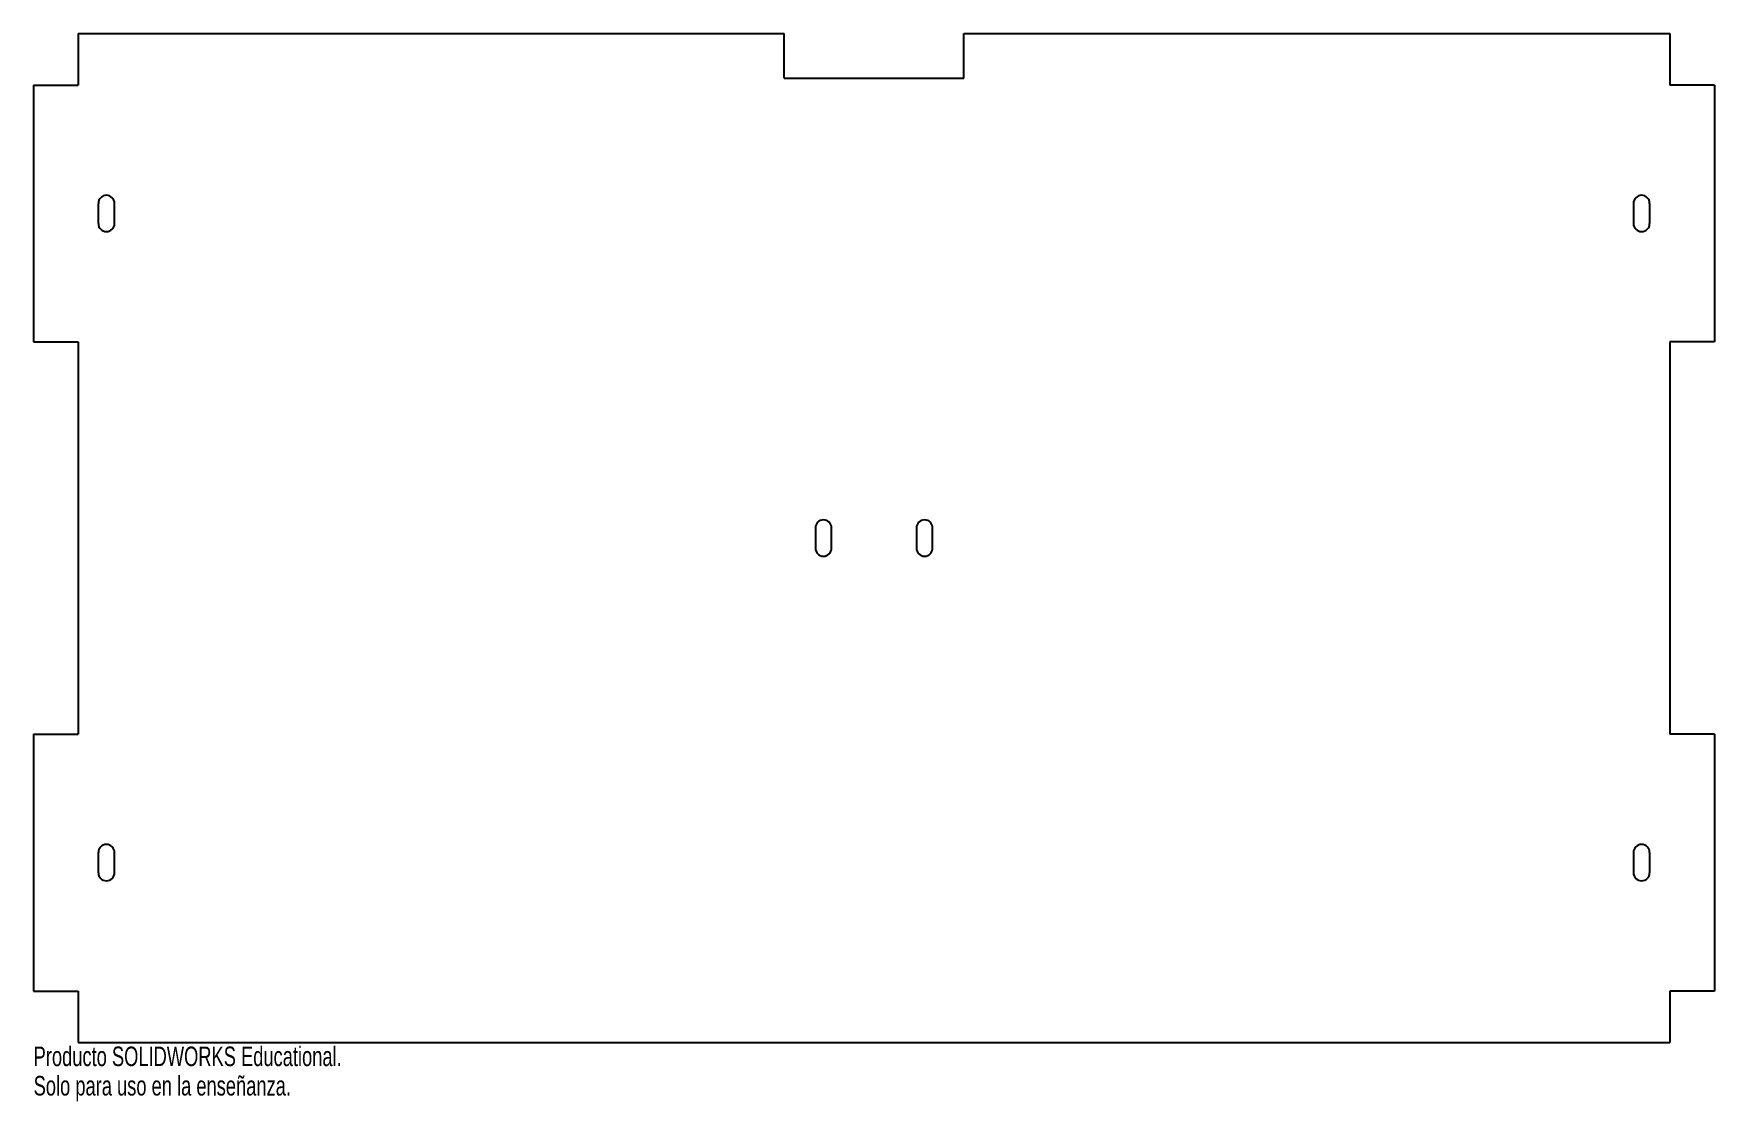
# Model space of a CAD drawing. Header units: inches. Extents: x -15.9 to 0.4, y -0.1 to 10.2.
import ezdxf

# ---------------------------------------------------------------- set-up
doc = ezdxf.new("R2010")
doc.units = ezdxf.units.IN
doc.header["$MEASUREMENT"] = 0
doc.styles.add('SLDTEXTSTYLE0', font='TXT', dxfattribs={"width": 0.7})

msp = doc.modelspace()

# ---------------------------------------------------------------- linework, layer by layer
at = {"color": 7, "linetype": 'Continuous', "lineweight": 25}
for p, q in [((-15.5, 10.25), (-8.625, 10.25)), ((-15.5, 10.25), (-15.5, 9.75)), ((-8.625, 9.817), (-8.625, 10.25)), ((-6.875, 10.25), (0, 10.25)), ((-6.875, 9.817), (-6.875, 10.25)), ((0, 10.25), (0, 9.75)), ((-15.933, 9.75), (-15.5, 9.75)), ((-15.933, 9.75), (-15.933, 7.25)), ((-8.625, 9.817), (-6.875, 9.817)), ((0.433, 9.75), (0, 9.75)), ((0.433, 9.75), (0.433, 7.25)), ((-15.303, 8.598), (-15.303, 8.402)), ((-15.146, 8.402), (-15.146, 8.598)), ((-0.354, 8.598), (-0.354, 8.402)), ((-0.197, 8.402), (-0.197, 8.598)), ((-15.933, 7.25), (-15.5, 7.25)), ((-15.5, 7.25), (-15.5, 3.433)), ((0, 7.25), (0, 3.433)), ((0.433, 7.25), (0, 7.25)), ((-8.321, 5.44), (-8.321, 5.243)), ((-8.163, 5.243), (-8.163, 5.44)), ((-7.337, 5.44), (-7.337, 5.243)), ((-7.179, 5.243), (-7.179, 5.44)), ((-15.933, 3.433), (-15.5, 3.433)), ((-15.933, 3.433), (-15.933, 0.933)), ((0.433, 3.433), (0, 3.433)), ((0.433, 3.433), (0.433, 0.933)), ((-15.303, 2.281), (-15.303, 2.085)), ((-15.146, 2.085), (-15.146, 2.281)), ((-0.354, 2.281), (-0.354, 2.085)), ((-0.197, 2.085), (-0.197, 2.281)), ((-15.933, 0.933), (-15.5, 0.933)), ((-15.5, 0.933), (-15.5, 0.433)), ((0, 0.933), (0, 0.433)), ((0.433, 0.933), (0, 0.933)), ((-15.5, 0.433), (0, 0.433))]:
    msp.add_line(p, q, dxfattribs=at)
for centre, start, end in [((-15.224, 8.598), 360, 180), ((-0.276, 8.598), 0, 180), ((-15.224, 8.402), 180, 0), ((-0.276, 8.402), 180, 0), ((-8.242, 5.44), 0, 180), ((-7.258, 5.44), 0, 180), ((-8.242, 5.243), 180, 0), ((-7.258, 5.243), 180, 0), ((-15.224, 2.281), 0, 180), ((-0.276, 2.281), 0, 180), ((-15.224, 2.085), 180, 0), ((-0.276, 2.085), 180, 0)]:
    msp.add_arc(centre, 0.0787, start, end, dxfattribs=at)

# ---------------------------------------------------------------- texts
at = {"color": 7, "linetype": 'Continuous', "char_height": 0.1903, "attachment_point": 1, "style": 'SLDTEXTSTYLE0'}
for s, insert in [('Producto SOLIDWORKS Educational.', (-15.933, 0.393)), ('Solo para uso en la enseñanza.', (-15.933, 0.107))]:
    msp.add_mtext(s, dxfattribs=dict(at, insert=insert))

doc.saveas('drawing.dxf')
